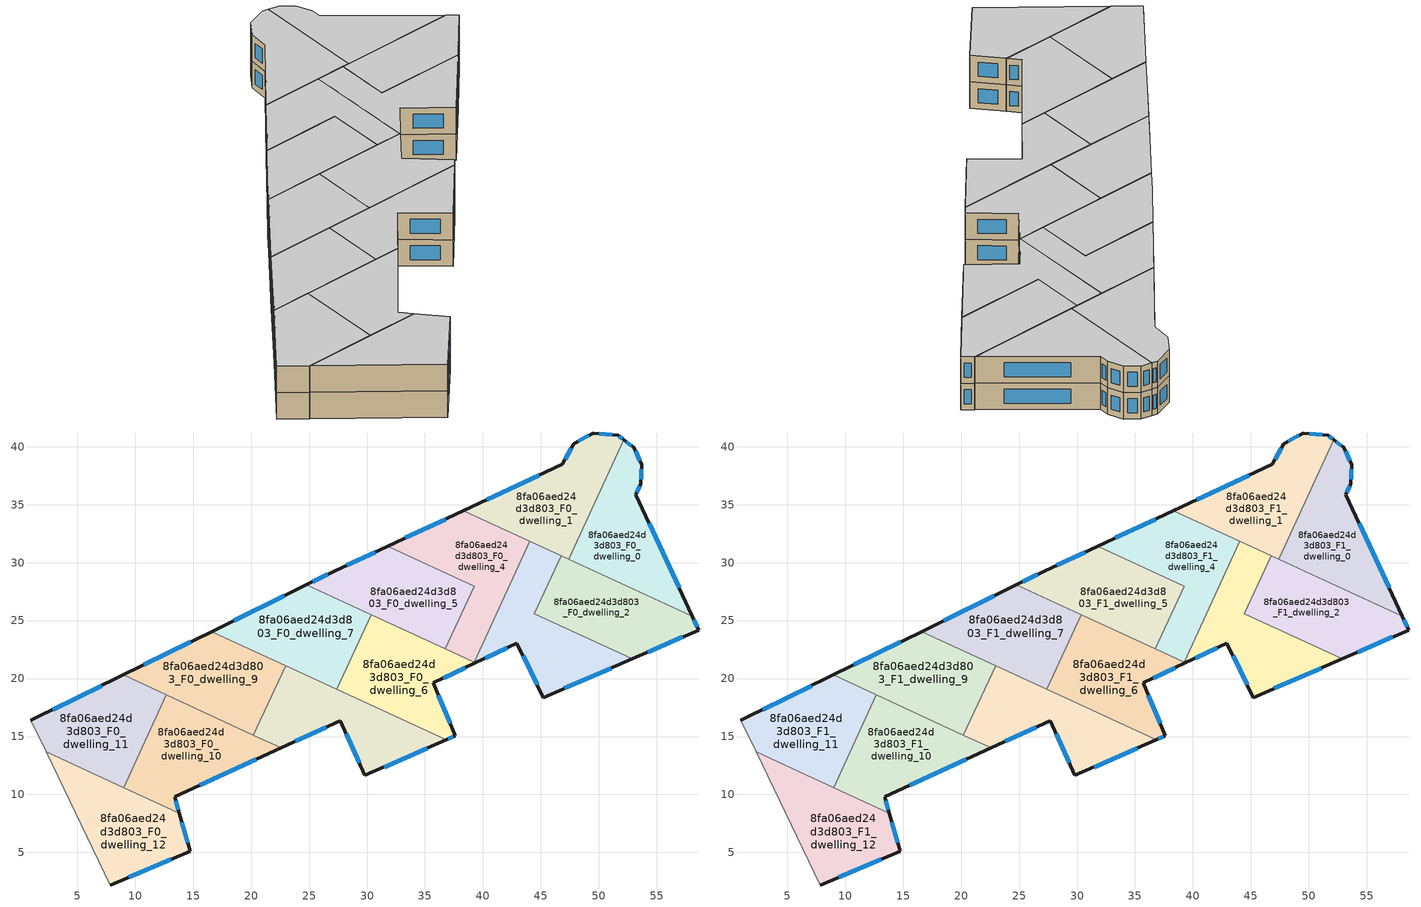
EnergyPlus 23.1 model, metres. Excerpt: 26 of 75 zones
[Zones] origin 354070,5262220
8fa06aed24d3d803_F0_dwelling_0
 floor ground (EU_floor_Construction): 53.69,38.45 53.62,36.8 53.18,35.87 58.06,25.36 47.38,30.29 52.14,40.6 53.01,39.94 z0
 wall outside (EU_wall_Construction): 58.06,25.36 53.18,35.87 53.62,36.8 53.69,38.45 53.01,39.94 52.14,40.6 z0:3
 wall to 8fa06aed24d3d803_F0_dwelling_1 (EU_wall_Construction): 52.14,40.6 47.38,30.29 z0:3
 wall to 8fa06aed24d3d803_F0_dwelling_2 (EU_wall_Construction): 47.38,30.29 58.06,25.36 z0:3
 window (EU_Window_Construction): 53.64,37.19 53.68,38.07 / 53.29,36.08 53.52,36.58 / 56.91,27.83 54.33,33.4 / 52.8,40.1 52.34,40.45 / 53.53,38.8 53.17,39.59 z0.7:2.3
8fa06aed24d3d803_F0_dwelling_1
 floor ground (EU_floor_Construction): 51.66,40.97 52.14,40.6 47.38,30.29 38.31,34.48 46.85,38.48 47.83,40.27 49.52,41.18 z0
 wall outside (EU_wall_Construction): 52.14,40.6 51.66,40.97 49.52,41.18 47.83,40.27 46.85,38.48 38.31,34.48 z0:3
 wall to 8fa06aed24d3d803_F0_dwelling_4 (EU_wall_Construction): 38.31,34.48 44.05,31.83 z0:3
 wall to 8fa06aed24d3d803_F0_dwelling_3 (EU_wall_Construction): 44.05,31.83 46.74,30.59 z0:3
 wall to 8fa06aed24d3d803_F0_dwelling_2 (EU_wall_Construction): 46.74,30.59 47.38,30.29 z0:3
 window (EU_Window_Construction): 52.03,40.69 51.77,40.89 / 44.84,37.54 40.31,35.42 / 47.6,39.85 47.08,38.9 / 49.12,40.97 48.23,40.48 / 51.16,41.02 50.02,41.13 z0.7:2.3
8fa06aed24d3d803_F0_dwelling_10
 floor ground (EU_floor_Construction): 22.6,14.02 13.41,9.79 13.81,8.36 9,10.58 12.7,18.59 8.97,20.31 z0
 wall outside (EU_wall_Construction): 13.81,8.36 13.41,9.79 22.6,14.02 z0:3
 wall to 8fa06aed24d3d803_F0_dwelling_11 (EU_wall_Construction): 8.97,20.31 12.7,18.59 9,10.58 z0:3
 wall to 8fa06aed24d3d803_F0_dwelling_9 (EU_wall_Construction): 20.2,15.12 8.97,20.31 z0:3
 wall to 8fa06aed24d3d803_F0_dwelling_12 (EU_wall_Construction): 9,10.58 13.81,8.36 z0:3
 wall to 8fa06aed24d3d803_F0_dwelling_8 (EU_wall_Construction): 22.6,14.02 20.21,15.12 z0:3
 window (EU_Window_Construction): 15.57,10.78 20.44,13.03 / 13.72,8.7 13.5,9.46 z0.7:2.3
8fa06aed24d3d803_F0_dwelling_11
 floor ground (EU_floor_Construction): 12.7,18.59 9,10.58 2.31,13.67 1,16.39 8.97,20.31 z0
 wall outside (EU_wall_Construction): 8.97,20.31 1,16.39 z0:3
 wall adiabatic (EU_wall_Construction): 1,16.39 2.31,13.67 z0:3
 wall to 8fa06aed24d3d803_F0_dwelling_12 (EU_wall_Construction): 2.31,13.67 9,10.58 z0:3
 window (EU_Window_Construction): 7.09,19.39 2.87,17.31 z0.7:2.3
8fa06aed24d3d803_F0_dwelling_12
 floor ground (EU_floor_Construction): 13.81,8.36 14.74,5.09 7.83,2.19 2.31,13.67 z0
 wall outside (EU_wall_Construction): 7.83,2.19 14.74,5.09 13.81,8.36 z0:3
 wall adiabatic (EU_wall_Construction): 2.31,13.67 7.83,2.19 z0:3
 window (EU_Window_Construction): 14.52,5.86 14.03,7.59 / 9.45,2.87 13.11,4.41 z0.7:2.3
8fa06aed24d3d803_F0_dwelling_2
 floor ground (EU_floor_Construction): 58.06,25.36 58.6,24.19 52.86,21.69 44.43,25.58 46.74,30.59 z0
 wall outside (EU_wall_Construction): 52.86,21.69 58.6,24.19 58.06,25.36 z0:3
 wall to 8fa06aed24d3d803_F0_dwelling_3 (EU_wall_Construction): 46.74,30.59 44.43,25.58 52.86,21.69 z0:3
 window (EU_Window_Construction): 58.48,24.46 58.19,25.09 / 54.21,22.28 57.26,23.6 z0.7:2.3
8fa06aed24d3d803_F0_dwelling_3
 floor ground (EU_floor_Construction): 46.74,30.59 44.43,25.58 52.86,21.69 45.21,18.36 42.92,23.07 39.34,21.36 39.24,21.4 44.05,31.83 z0
 wall outside (EU_wall_Construction): 39.34,21.36 42.92,23.07 45.21,18.36 52.86,21.69 z0:3
 wall to 8fa06aed24d3d803_F0_dwelling_4 (EU_wall_Construction): 44.05,31.83 39.24,21.4 z0:3
 wall to 8fa06aed24d3d803_F0_dwelling_6 (EU_wall_Construction): 39.24,21.4 39.34,21.36 z0:3
 window (EU_Window_Construction): 47.01,19.14 51.07,20.91 / 43.46,21.96 44.67,19.47 / 40.18,21.76 42.08,22.67 z0.7:2.3
8fa06aed24d3d803_F0_dwelling_4
 floor ground (EU_floor_Construction): 44.05,31.83 39.24,21.4 36.76,22.55 39.25,27.97 31.78,31.42 38.31,34.48 z0
 wall outside (EU_wall_Construction): 38.31,34.48 31.78,31.42 z0:3
 wall to 8fa06aed24d3d803_F0_dwelling_5 (EU_wall_Construction): 31.78,31.42 39.25,27.97 36.76,22.55 z0:3
 wall to 8fa06aed24d3d803_F0_dwelling_6 (EU_wall_Construction): 36.76,22.55 39.24,21.4 z0:3
 window (EU_Window_Construction): 36.77,33.76 33.31,32.14 z0.7:2.3
8fa06aed24d3d803_F0_dwelling_5
 floor ground (EU_floor_Construction): 39.25,27.97 36.76,22.55 24.77,28.08 27.16,29.25 31.78,31.42 z0
 wall outside (EU_wall_Construction): 31.78,31.42 27.16,29.25 24.77,28.08 z0:3
 wall to 8fa06aed24d3d803_F0_dwelling_7 (EU_wall_Construction): 24.77,28.08 30.37,25.5 z0:3
 wall to 8fa06aed24d3d803_F0_dwelling_6 (EU_wall_Construction): 30.37,25.5 36.76,22.55 z0:3
 window (EU_Window_Construction): 30.69,30.91 28.24,29.76 / 26.6,28.98 25.33,28.36 z0.7:2.3
8fa06aed24d3d803_F0_dwelling_6
 floor ground (EU_floor_Construction): 39.34,21.36 35.72,19.63 37.61,15.05 36.85,14.71 27.4,19.07 30.37,25.5 z0
 wall outside (EU_wall_Construction): 36.85,14.71 37.61,15.05 35.72,19.63 39.34,21.36 z0:3
 wall to 8fa06aed24d3d803_F0_dwelling_7 (EU_wall_Construction): 30.37,25.5 27.4,19.07 z0:3
 wall to 8fa06aed24d3d803_F0_dwelling_8 (EU_wall_Construction): 27.4,19.07 36.85,14.71 z0:3
 window (EU_Window_Construction): 36.57,20.04 38.49,20.95 / 37.17,16.12 36.16,18.55 / 37.03,14.79 37.43,14.97 z0.7:2.3
8fa06aed24d3d803_F0_dwelling_7
 floor ground (EU_floor_Construction): 30.37,25.5 27.4,19.07 16.59,24.06 24.77,28.08 z0
 wall outside (EU_wall_Construction): 24.77,28.08 16.59,24.06 z0:3
 wall to 8fa06aed24d3d803_F0_dwelling_9 (EU_wall_Construction): 16.59,24.06 22.97,21.11 z0:3
 wall to 8fa06aed24d3d803_F0_dwelling_8 (EU_wall_Construction): 22.97,21.11 27.4,19.07 z0:3
 window (EU_Window_Construction): 22.85,27.14 18.51,25 z0.7:2.3
8fa06aed24d3d803_F0_dwelling_8
 floor ground (EU_floor_Construction): 36.85,14.71 29.81,11.65 27.69,16.36 22.6,14.02 20.21,15.12 22.97,21.12 z0
 wall outside (EU_wall_Construction): 22.6,14.02 27.69,16.36 29.81,11.65 36.85,14.71 z0:3
 wall to 8fa06aed24d3d803_F0_dwelling_9 (EU_wall_Construction): 22.97,21.12 20.21,15.12 z0:3
 window (EU_Window_Construction): 28.19,15.26 29.31,12.76 / 23.79,14.57 26.49,15.81 / 31.47,12.37 35.19,13.99 z0.7:2.3
8fa06aed24d3d803_F0_dwelling_9
 floor ground (EU_floor_Construction): 22.97,21.12 20.21,15.12 8.97,20.31 16.59,24.06 z0
 wall outside (EU_wall_Construction): 16.59,24.06 8.97,20.31 z0:3
 window (EU_Window_Construction): 14.8,23.18 10.76,21.19 z0.7:2.3
8fa06aed24d3d803_F1_dwelling_0
 floor to 8fa06aed24d3d803_F0_dwelling_0 (EU_floor_Construction): 53.69,38.45 53.62,36.8 53.18,35.87 58.06,25.36 47.38,30.29 52.14,40.6 53.01,39.94 z3
 wall outside (EU_wall_Construction): 58.06,25.36 53.18,35.87 53.62,36.8 53.69,38.45 53.01,39.94 52.14,40.6 z3:6
 wall to 8fa06aed24d3d803_F1_dwelling_1 (EU_wall_Construction): 52.14,40.6 47.38,30.29 z3:6
 wall to 8fa06aed24d3d803_F1_dwelling_2 (EU_wall_Construction): 47.38,30.29 58.06,25.36 z3:6
 window (EU_Window_Construction): 53.64,37.19 53.68,38.07 / 53.29,36.08 53.52,36.58 / 56.91,27.83 54.33,33.4 / 52.8,40.1 52.34,40.45 / 53.53,38.8 53.17,39.59 z3.7:5.3
 ceiling to 8fa06aed24d3d803_F2_dwelling_0 (EU_floor_Construction): 58.06,25.36 53.18,35.87 53.62,36.8 53.69,38.45 53.01,39.94 52.14,40.6 47.38,30.29 z6
8fa06aed24d3d803_F1_dwelling_1
 floor to 8fa06aed24d3d803_F0_dwelling_1 (EU_floor_Construction): 51.66,40.97 52.14,40.6 47.38,30.29 38.31,34.48 46.85,38.48 47.83,40.27 49.52,41.18 z3
 wall outside (EU_wall_Construction): 52.14,40.6 51.66,40.97 49.52,41.18 47.83,40.27 46.85,38.48 38.31,34.48 z3:6
 wall to 8fa06aed24d3d803_F1_dwelling_4 (EU_wall_Construction): 38.31,34.48 44.05,31.83 z3:6
 wall to 8fa06aed24d3d803_F1_dwelling_3 (EU_wall_Construction): 44.05,31.83 46.74,30.59 z3:6
 wall to 8fa06aed24d3d803_F1_dwelling_2 (EU_wall_Construction): 46.74,30.59 47.38,30.29 z3:6
 window (EU_Window_Construction): 52.03,40.69 51.77,40.89 / 44.84,37.54 40.31,35.42 / 47.6,39.85 47.08,38.9 / 49.12,40.97 48.23,40.48 / 51.16,41.02 50.02,41.13 z3.7:5.3
 ceiling to 8fa06aed24d3d803_F2_dwelling_1 (EU_floor_Construction): 47.38,30.29 52.14,40.6 51.66,40.97 49.52,41.18 47.83,40.27 46.85,38.48 38.31,34.48 z6
8fa06aed24d3d803_F1_dwelling_10
 floor to 8fa06aed24d3d803_F0_dwelling_10 (EU_floor_Construction): 22.6,14.02 13.41,9.79 13.81,8.36 9,10.58 12.7,18.59 8.97,20.31 z3
 wall outside (EU_wall_Construction): 13.81,8.36 13.41,9.79 22.6,14.02 z3:6
 wall to 8fa06aed24d3d803_F1_dwelling_11 (EU_wall_Construction): 8.97,20.31 12.7,18.59 9,10.58 z3:6
 wall to 8fa06aed24d3d803_F1_dwelling_9 (EU_wall_Construction): 20.2,15.12 8.97,20.31 z3:6
 wall to 8fa06aed24d3d803_F1_dwelling_12 (EU_wall_Construction): 9,10.58 13.81,8.36 z3:6
 wall to 8fa06aed24d3d803_F1_dwelling_8 (EU_wall_Construction): 22.6,14.02 20.21,15.12 z3:6
 window (EU_Window_Construction): 15.57,10.78 20.44,13.03 / 13.72,8.7 13.5,9.46 z3.7:5.3
 ceiling to 8fa06aed24d3d803_F2_dwelling_10 (EU_floor_Construction): 22.6,14.02 8.97,20.31 12.7,18.59 9,10.58 13.81,8.36 13.41,9.79 z6
8fa06aed24d3d803_F1_dwelling_11
 floor to 8fa06aed24d3d803_F0_dwelling_11 (EU_floor_Construction): 12.7,18.59 9,10.58 2.31,13.67 1,16.39 8.97,20.31 z3
 wall outside (EU_wall_Construction): 8.97,20.31 1,16.39 z3:6
 wall adiabatic (EU_wall_Construction): 1,16.39 2.31,13.67 z3:6
 wall to 8fa06aed24d3d803_F1_dwelling_12 (EU_wall_Construction): 2.31,13.67 9,10.58 z3:6
 window (EU_Window_Construction): 7.09,19.39 2.87,17.31 z3.7:5.3
 ceiling to 8fa06aed24d3d803_F2_dwelling_11 (EU_floor_Construction): 9,10.58 12.7,18.59 8.97,20.31 1,16.39 2.31,13.67 z6
8fa06aed24d3d803_F1_dwelling_12
 floor to 8fa06aed24d3d803_F0_dwelling_12 (EU_floor_Construction): 13.81,8.36 14.74,5.09 7.83,2.19 2.31,13.67 z3
 wall outside (EU_wall_Construction): 7.83,2.19 14.74,5.09 13.81,8.36 z3:6
 wall adiabatic (EU_wall_Construction): 2.31,13.67 7.83,2.19 z3:6
 window (EU_Window_Construction): 14.52,5.86 14.03,7.59 / 9.45,2.87 13.11,4.41 z3.7:5.3
 ceiling to 8fa06aed24d3d803_F2_dwelling_12 (EU_floor_Construction): 14.74,5.09 13.81,8.36 2.31,13.67 7.83,2.19 z6
8fa06aed24d3d803_F1_dwelling_2
 floor to 8fa06aed24d3d803_F0_dwelling_2 (EU_floor_Construction): 58.06,25.36 58.6,24.19 52.86,21.69 44.43,25.58 46.74,30.59 z3
 wall outside (EU_wall_Construction): 52.86,21.69 58.6,24.19 58.06,25.36 z3:6
 wall to 8fa06aed24d3d803_F1_dwelling_3 (EU_wall_Construction): 46.74,30.59 44.43,25.58 52.86,21.69 z3:6
 window (EU_Window_Construction): 58.48,24.46 58.19,25.09 / 54.21,22.28 57.26,23.6 z3.7:5.3
 ceiling to 8fa06aed24d3d803_F2_dwelling_2 (EU_floor_Construction): 58.6,24.19 58.06,25.36 46.74,30.59 44.43,25.58 52.86,21.69 z6
8fa06aed24d3d803_F1_dwelling_3
 floor to 8fa06aed24d3d803_F0_dwelling_3 (EU_floor_Construction): 46.74,30.59 44.43,25.58 52.86,21.69 45.21,18.36 42.92,23.07 39.34,21.36 39.24,21.4 44.05,31.83 z3
 wall outside (EU_wall_Construction): 39.34,21.36 42.92,23.07 45.21,18.36 52.86,21.69 z3:6
 wall to 8fa06aed24d3d803_F1_dwelling_4 (EU_wall_Construction): 44.05,31.83 39.24,21.4 z3:6
 wall to 8fa06aed24d3d803_F1_dwelling_6 (EU_wall_Construction): 39.24,21.4 39.34,21.36 z3:6
 window (EU_Window_Construction): 47.01,19.14 51.07,20.91 / 43.46,21.96 44.67,19.47 / 40.18,21.76 42.08,22.67 z3.7:5.3
 ceiling to 8fa06aed24d3d803_F2_dwelling_3 (EU_floor_Construction): 52.86,21.69 44.43,25.58 46.74,30.59 44.05,31.83 39.24,21.4 39.34,21.36 42.92,23.07 45.21,18.36 z6
8fa06aed24d3d803_F1_dwelling_4
 floor to 8fa06aed24d3d803_F0_dwelling_4 (EU_floor_Construction): 44.05,31.83 39.24,21.4 36.76,22.55 39.25,27.97 31.78,31.42 38.31,34.48 z3
 wall outside (EU_wall_Construction): 38.31,34.48 31.78,31.42 z3:6
 wall to 8fa06aed24d3d803_F1_dwelling_5 (EU_wall_Construction): 31.78,31.42 39.25,27.97 36.76,22.55 z3:6
 wall to 8fa06aed24d3d803_F1_dwelling_6 (EU_wall_Construction): 36.76,22.55 39.24,21.4 z3:6
 window (EU_Window_Construction): 36.77,33.76 33.31,32.14 z3.7:5.3
 ceiling to 8fa06aed24d3d803_F2_dwelling_4 (EU_floor_Construction): 39.24,21.4 44.05,31.83 38.31,34.48 31.78,31.42 39.25,27.97 36.76,22.55 z6
8fa06aed24d3d803_F1_dwelling_5
 floor to 8fa06aed24d3d803_F0_dwelling_5 (EU_floor_Construction): 39.25,27.97 36.76,22.55 24.77,28.08 27.16,29.25 31.78,31.42 z3
 wall outside (EU_wall_Construction): 31.78,31.42 27.16,29.25 24.77,28.08 z3:6
 wall to 8fa06aed24d3d803_F1_dwelling_7 (EU_wall_Construction): 24.77,28.08 30.37,25.5 z3:6
 wall to 8fa06aed24d3d803_F1_dwelling_6 (EU_wall_Construction): 30.37,25.5 36.76,22.55 z3:6
 window (EU_Window_Construction): 30.69,30.91 28.24,29.76 / 26.6,28.98 25.33,28.36 z3.7:5.3
 ceiling to 8fa06aed24d3d803_F2_dwelling_5 (EU_floor_Construction): 36.76,22.55 39.25,27.97 31.78,31.42 27.16,29.25 24.77,28.08 z6
8fa06aed24d3d803_F1_dwelling_6
 floor to 8fa06aed24d3d803_F0_dwelling_6 (EU_floor_Construction): 39.34,21.36 35.72,19.63 37.61,15.05 36.85,14.71 27.4,19.07 30.37,25.5 z3
 wall outside (EU_wall_Construction): 36.85,14.71 37.61,15.05 35.72,19.63 39.34,21.36 z3:6
 wall to 8fa06aed24d3d803_F1_dwelling_7 (EU_wall_Construction): 30.37,25.5 27.4,19.07 z3:6
 wall to 8fa06aed24d3d803_F1_dwelling_8 (EU_wall_Construction): 27.4,19.07 36.85,14.71 z3:6
 window (EU_Window_Construction): 36.57,20.04 38.49,20.95 / 37.17,16.12 36.16,18.55 / 37.03,14.79 37.43,14.97 z3.7:5.3
 ceiling to 8fa06aed24d3d803_F2_dwelling_6 (EU_floor_Construction): 37.61,15.05 35.72,19.63 39.34,21.36 30.37,25.5 27.4,19.07 36.85,14.71 z6
8fa06aed24d3d803_F1_dwelling_7
 floor to 8fa06aed24d3d803_F0_dwelling_7 (EU_floor_Construction): 30.37,25.5 27.4,19.07 16.59,24.06 24.77,28.08 z3
 wall outside (EU_wall_Construction): 24.77,28.08 16.59,24.06 z3:6
 wall to 8fa06aed24d3d803_F1_dwelling_9 (EU_wall_Construction): 16.59,24.06 22.97,21.11 z3:6
 wall to 8fa06aed24d3d803_F1_dwelling_8 (EU_wall_Construction): 22.97,21.11 27.4,19.07 z3:6
 window (EU_Window_Construction): 22.85,27.14 18.51,25 z3.7:5.3
 ceiling to 8fa06aed24d3d803_F2_dwelling_7 (EU_floor_Construction): 27.4,19.07 30.37,25.5 24.77,28.08 16.59,24.06 z6
8fa06aed24d3d803_F1_dwelling_8
 floor to 8fa06aed24d3d803_F0_dwelling_8 (EU_floor_Construction): 36.85,14.71 29.81,11.65 27.69,16.36 22.6,14.02 20.21,15.12 22.97,21.12 z3
 wall outside (EU_wall_Construction): 22.6,14.02 27.69,16.36 29.81,11.65 36.85,14.71 z3:6
 wall to 8fa06aed24d3d803_F1_dwelling_9 (EU_wall_Construction): 22.97,21.12 20.21,15.12 z3:6
 window (EU_Window_Construction): 28.19,15.26 29.31,12.76 / 23.79,14.57 26.49,15.81 / 31.47,12.37 35.19,13.99 z3.7:5.3
 ceiling to 8fa06aed24d3d803_F2_dwelling_8 (EU_floor_Construction): 36.85,14.71 22.97,21.12 20.21,15.12 22.6,14.02 27.69,16.36 29.81,11.65 z6
8fa06aed24d3d803_F1_dwelling_9
 floor to 8fa06aed24d3d803_F0_dwelling_9 (EU_floor_Construction): 22.97,21.12 20.21,15.12 8.97,20.31 16.59,24.06 z3
 wall outside (EU_wall_Construction): 16.59,24.06 8.97,20.31 z3:6
 window (EU_Window_Construction): 14.8,23.18 10.76,21.19 z3.7:5.3
 ceiling to 8fa06aed24d3d803_F2_dwelling_9 (EU_floor_Construction): 20.21,15.12 22.97,21.12 16.59,24.06 8.97,20.31 z6
[Building]
EU S2 Campaign: North Axis=0; Terrain=City; Solar Distribution=FullExterior
[Site:Location]
Budapest.Ferenc.Liszt.Intl.AP: Latitude=47.437; Longitude=19.256; Time Zone=1; Elevation=185
[SizingPeriod:WeatherFileDays]
AnnualSizingPeriod: Begin Month=1; Begin Day of Month=1; End Month=12; End Day of Month=31; Day of Week for Start Day=Monday; Use Weather File Daylight Saving Period=No; Use Weather File Rain and Snow Indicators=No
[MATERIAL]
EU_InternalMass_Material: Roughness=MediumRough; Thickness=0.1; Conductivity=1; Density=1800; Specific Heat=900; Thermal Absorptance=0.9; Solar Absorptance=0.7; Visible Absorptance=0.7
[MATERIAL:NOMASS] Roughness=MediumRough; Thermal Absorptance=0.9; Solar Absorptance=0.7; Visible Absorptance=0.7
Name | Thermal Resistance
EU_wall_NoMass | 0.832559
EU_floor_NoMass | 0.872794
[WINDOWMATERIAL:SIMPLEGLAZINGSYSTEM]
EU_Window_SimpleGlazing: UFactor=2.79869; Solar Heat Gain Coefficient=0.75; Visible Transmittance=0.75
[CONSTRUCTION]
EU_wall_Construction: EU_wall_NoMass
EU_floor_Construction: EU_floor_NoMass
EU_Window_Construction: EU_Window_SimpleGlazing
EU_InternalMass_Construction: EU_InternalMass_Material
[ZONE] Type=1; Multiplier=1; Ceiling Height=autocalculate; Floor Area=autocalculate; Part of Total Floor Area=Yes
Name | Volume
8fa06aed24d3d803_F0_dwelling_0; 8fa06aed24d3d803_F1_dwelling_0 | 192.041
8fa06aed24d3d803_F0_dwelling_1; 8fa06aed24d3d803_F1_dwelling_1 | 192.021
8fa06aed24d3d803_F0_dwelling_10; 8fa06aed24d3d803_F1_dwelling_10 | 192.062
8fa06aed24d3d803_F0_dwelling_11; 8fa06aed24d3d803_F1_dwelling_11 | 192.049
8fa06aed24d3d803_F0_dwelling_12; 8fa06aed24d3d803_F1_dwelling_12 | 192.028
8fa06aed24d3d803_F0_dwelling_2; 8fa06aed24d3d803_F1_dwelling_2 | 192.079
8fa06aed24d3d803_F0_dwelling_3; 8fa06aed24d3d803_F1_dwelling_3 | 192.11
8fa06aed24d3d803_F0_dwelling_4; 8fa06aed24d3d803_F1_dwelling_4 | 192.087
8fa06aed24d3d803_F0_dwelling_5; 8fa06aed24d3d803_F1_dwelling_5 | 192.147
8fa06aed24d3d803_F0_dwelling_6; 8fa06aed24d3d803_F1_dwelling_6 | 191.958
8fa06aed24d3d803_F0_dwelling_7; 8fa06aed24d3d803_F1_dwelling_7 | 191.94
8fa06aed24d3d803_F0_dwelling_8; 8fa06aed24d3d803_F1_dwelling_8; 8fa06aed24d3d803_F0_dwelling_9; 8fa06aed24d3d803_F1_dwelling_9 | 192.033
[INTERNALMASS] Construction=EU_InternalMass_Construction
Name | Zone or ZoneList | Surface Area
8fa06aed24d3d803_F0_dwelling_0_EU_InternalMass | 8fa06aed24d3d803_F0_dwelling_0 | 64.0141
8fa06aed24d3d803_F0_dwelling_1_EU_InternalMass | 8fa06aed24d3d803_F0_dwelling_1 | 64.0055
8fa06aed24d3d803_F0_dwelling_2_EU_InternalMass | 8fa06aed24d3d803_F0_dwelling_2 | 64.0272
8fa06aed24d3d803_F0_dwelling_3_EU_InternalMass | 8fa06aed24d3d803_F0_dwelling_3 | 64.0372
8fa06aed24d3d803_F0_dwelling_4_EU_InternalMass | 8fa06aed24d3d803_F0_dwelling_4 | 64.0299
8fa06aed24d3d803_F0_dwelling_5_EU_InternalMass | 8fa06aed24d3d803_F0_dwelling_5 | 64.0502
8fa06aed24d3d803_F0_dwelling_6_EU_InternalMass | 8fa06aed24d3d803_F0_dwelling_6 | 63.9855
8fa06aed24d3d803_F0_dwelling_7_EU_InternalMass | 8fa06aed24d3d803_F0_dwelling_7 | 63.9801
8fa06aed24d3d803_F0_dwelling_8_EU_InternalMass | 8fa06aed24d3d803_F0_dwelling_8 | 64.0108
8fa06aed24d3d803_F0_dwelling_9_EU_InternalMass | 8fa06aed24d3d803_F0_dwelling_9 | 64.0116
8fa06aed24d3d803_F0_dwelling_10_EU_InternalMass | 8fa06aed24d3d803_F0_dwelling_10 | 64.0253
8fa06aed24d3d803_F0_dwelling_11_EU_InternalMass | 8fa06aed24d3d803_F0_dwelling_11 | 64.0159
8fa06aed24d3d803_F0_dwelling_12_EU_InternalMass | 8fa06aed24d3d803_F0_dwelling_12 | 64.0093
8fa06aed24d3d803_F1_dwelling_0_EU_InternalMass | 8fa06aed24d3d803_F1_dwelling_0 | 64.0141
8fa06aed24d3d803_F1_dwelling_1_EU_InternalMass | 8fa06aed24d3d803_F1_dwelling_1 | 64.0055
8fa06aed24d3d803_F1_dwelling_2_EU_InternalMass | 8fa06aed24d3d803_F1_dwelling_2 | 64.0272
8fa06aed24d3d803_F1_dwelling_3_EU_InternalMass | 8fa06aed24d3d803_F1_dwelling_3 | 64.0372
8fa06aed24d3d803_F1_dwelling_4_EU_InternalMass | 8fa06aed24d3d803_F1_dwelling_4 | 64.0299
8fa06aed24d3d803_F1_dwelling_5_EU_InternalMass | 8fa06aed24d3d803_F1_dwelling_5 | 64.0502
8fa06aed24d3d803_F1_dwelling_6_EU_InternalMass | 8fa06aed24d3d803_F1_dwelling_6 | 63.9855
8fa06aed24d3d803_F1_dwelling_7_EU_InternalMass | 8fa06aed24d3d803_F1_dwelling_7 | 63.9801
8fa06aed24d3d803_F1_dwelling_8_EU_InternalMass | 8fa06aed24d3d803_F1_dwelling_8 | 64.0108
8fa06aed24d3d803_F1_dwelling_9_EU_InternalMass | 8fa06aed24d3d803_F1_dwelling_9 | 64.0116
8fa06aed24d3d803_F1_dwelling_10_EU_InternalMass | 8fa06aed24d3d803_F1_dwelling_10 | 64.0253
8fa06aed24d3d803_F1_dwelling_11_EU_InternalMass | 8fa06aed24d3d803_F1_dwelling_11 | 64.0159
8fa06aed24d3d803_F1_dwelling_12_EU_InternalMass | 8fa06aed24d3d803_F1_dwelling_12 | 64.0093
[OTHEREQUIPMENT] Fuel Type=Electricity; Design Level Calculation Method=Watts/Area; Power per Zone Floor Area=1; Fraction Latent=0; Fraction Radiant=0; Fraction Lost=0; Carbon Dioxide Generation Rate=0; EndUse Subcategory=EU_Step8_InternalGains
Name | Zone or ZoneList or Space or SpaceList | Schedule
EU_Step8_InternalGain_8fa06aed24d3d803_F0_dwelling_0_f000 | 8fa06aed24d3d803_F0_dwelling_0 | EU_Step8_GainSchedule_8fa06aed24d3d803_F0_dwelling_0_f000
EU_Step8_InternalGain_8fa06aed24d3d803_F0_dwelling_1_f000 | 8fa06aed24d3d803_F0_dwelling_1 | EU_Step8_GainSchedule_8fa06aed24d3d803_F0_dwelling_1_f000
EU_Step8_InternalGain_8fa06aed24d3d803_F0_dwelling_2_f000 | 8fa06aed24d3d803_F0_dwelling_2 | EU_Step8_GainSchedule_8fa06aed24d3d803_F0_dwelling_2_f000
EU_Step8_InternalGain_8fa06aed24d3d803_F0_dwelling_3_f000 | 8fa06aed24d3d803_F0_dwelling_3 | EU_Step8_GainSchedule_8fa06aed24d3d803_F0_dwelling_3_f000
EU_Step8_InternalGain_8fa06aed24d3d803_F0_dwelling_4_f000 | 8fa06aed24d3d803_F0_dwelling_4 | EU_Step8_GainSchedule_8fa06aed24d3d803_F0_dwelling_4_f000
EU_Step8_InternalGain_8fa06aed24d3d803_F0_dwelling_5_f000 | 8fa06aed24d3d803_F0_dwelling_5 | EU_Step8_GainSchedule_8fa06aed24d3d803_F0_dwelling_5_f000
EU_Step8_InternalGain_8fa06aed24d3d803_F0_dwelling_6_f000 | 8fa06aed24d3d803_F0_dwelling_6 | EU_Step8_GainSchedule_8fa06aed24d3d803_F0_dwelling_6_f000
EU_Step8_InternalGain_8fa06aed24d3d803_F0_dwelling_7_f000 | 8fa06aed24d3d803_F0_dwelling_7 | EU_Step8_GainSchedule_8fa06aed24d3d803_F0_dwelling_7_f000
EU_Step8_InternalGain_8fa06aed24d3d803_F0_dwelling_8_f000 | 8fa06aed24d3d803_F0_dwelling_8 | EU_Step8_GainSchedule_8fa06aed24d3d803_F0_dwelling_8_f000
EU_Step8_InternalGain_8fa06aed24d3d803_F0_dwelling_9_f000 | 8fa06aed24d3d803_F0_dwelling_9 | EU_Step8_GainSchedule_8fa06aed24d3d803_F0_dwelling_9_f000
EU_Step8_InternalGain_8fa06aed24d3d803_F0_dwelling_10_f000 | 8fa06aed24d3d803_F0_dwelling_10 | EU_Step8_GainSchedule_8fa06aed24d3d803_F0_dwelling_10_f000
EU_Step8_InternalGain_8fa06aed24d3d803_F0_dwelling_11_f000 | 8fa06aed24d3d803_F0_dwelling_11 | EU_Step8_GainSchedule_8fa06aed24d3d803_F0_dwelling_11_f000
EU_Step8_InternalGain_8fa06aed24d3d803_F0_dwelling_12_f000 | 8fa06aed24d3d803_F0_dwelling_12 | EU_Step8_GainSchedule_8fa06aed24d3d803_F0_dwelling_12_f000
EU_Step8_InternalGain_8fa06aed24d3d803_F1_dwelling_0_f000 | 8fa06aed24d3d803_F1_dwelling_0 | EU_Step8_GainSchedule_8fa06aed24d3d803_F1_dwelling_0_f000
EU_Step8_InternalGain_8fa06aed24d3d803_F1_dwelling_1_f000 | 8fa06aed24d3d803_F1_dwelling_1 | EU_Step8_GainSchedule_8fa06aed24d3d803_F1_dwelling_1_f000
EU_Step8_InternalGain_8fa06aed24d3d803_F1_dwelling_2_f000 | 8fa06aed24d3d803_F1_dwelling_2 | EU_Step8_GainSchedule_8fa06aed24d3d803_F1_dwelling_2_f000
EU_Step8_InternalGain_8fa06aed24d3d803_F1_dwelling_3_f000 | 8fa06aed24d3d803_F1_dwelling_3 | EU_Step8_GainSchedule_8fa06aed24d3d803_F1_dwelling_3_f000
EU_Step8_InternalGain_8fa06aed24d3d803_F1_dwelling_4_f000 | 8fa06aed24d3d803_F1_dwelling_4 | EU_Step8_GainSchedule_8fa06aed24d3d803_F1_dwelling_4_f000
EU_Step8_InternalGain_8fa06aed24d3d803_F1_dwelling_5_f000 | 8fa06aed24d3d803_F1_dwelling_5 | EU_Step8_GainSchedule_8fa06aed24d3d803_F1_dwelling_5_f000
EU_Step8_InternalGain_8fa06aed24d3d803_F1_dwelling_6_f000 | 8fa06aed24d3d803_F1_dwelling_6 | EU_Step8_GainSchedule_8fa06aed24d3d803_F1_dwelling_6_f000
EU_Step8_InternalGain_8fa06aed24d3d803_F1_dwelling_7_f000 | 8fa06aed24d3d803_F1_dwelling_7 | EU_Step8_GainSchedule_8fa06aed24d3d803_F1_dwelling_7_f000
EU_Step8_InternalGain_8fa06aed24d3d803_F1_dwelling_8_f000 | 8fa06aed24d3d803_F1_dwelling_8 | EU_Step8_GainSchedule_8fa06aed24d3d803_F1_dwelling_8_f000
EU_Step8_InternalGain_8fa06aed24d3d803_F1_dwelling_9_f000 | 8fa06aed24d3d803_F1_dwelling_9 | EU_Step8_GainSchedule_8fa06aed24d3d803_F1_dwelling_9_f000
EU_Step8_InternalGain_8fa06aed24d3d803_F1_dwelling_10_f000 | 8fa06aed24d3d803_F1_dwelling_10 | EU_Step8_GainSchedule_8fa06aed24d3d803_F1_dwelling_10_f000
EU_Step8_InternalGain_8fa06aed24d3d803_F1_dwelling_11_f000 | 8fa06aed24d3d803_F1_dwelling_11 | EU_Step8_GainSchedule_8fa06aed24d3d803_F1_dwelling_11_f000
EU_Step8_InternalGain_8fa06aed24d3d803_F1_dwelling_12_f000 | 8fa06aed24d3d803_F1_dwelling_12 | EU_Step8_GainSchedule_8fa06aed24d3d803_F1_dwelling_12_f000
[ZONEVENTILATION:DESIGNFLOWRATE] Schedule=EU_AlwaysOn; Design Flow Rate Calculation Method=AirChanges/Hour; Air Changes per Hour=0.475469; Ventilation Type=Natural; Fan Pressure Rise=0; Fan Total Efficiency=1; Constant Term Coefficient=1; Temperature Term Coefficient=0; Velocity Term Coefficient=0; Velocity Squared Term Coefficient=0; Minimum Indoor Temperature=-100; Maximum Indoor Temperature=100; Delta Temperature=-100; Minimum Outdoor Temperature=-100; Maximum Outdoor Temperature=100; Maximum Wind Speed=40
Name | Zone or ZoneList or Space or SpaceList
EU_ConstantAir_8fa06aed24d3d803_F0_dwelling_0 | 8fa06aed24d3d803_F0_dwelling_0
EU_ConstantAir_8fa06aed24d3d803_F0_dwelling_1 | 8fa06aed24d3d803_F0_dwelling_1
EU_ConstantAir_8fa06aed24d3d803_F0_dwelling_2 | 8fa06aed24d3d803_F0_dwelling_2
EU_ConstantAir_8fa06aed24d3d803_F0_dwelling_3 | 8fa06aed24d3d803_F0_dwelling_3
EU_ConstantAir_8fa06aed24d3d803_F0_dwelling_4 | 8fa06aed24d3d803_F0_dwelling_4
EU_ConstantAir_8fa06aed24d3d803_F0_dwelling_5 | 8fa06aed24d3d803_F0_dwelling_5
EU_ConstantAir_8fa06aed24d3d803_F0_dwelling_6 | 8fa06aed24d3d803_F0_dwelling_6
EU_ConstantAir_8fa06aed24d3d803_F0_dwelling_7 | 8fa06aed24d3d803_F0_dwelling_7
EU_ConstantAir_8fa06aed24d3d803_F0_dwelling_8 | 8fa06aed24d3d803_F0_dwelling_8
EU_ConstantAir_8fa06aed24d3d803_F0_dwelling_9 | 8fa06aed24d3d803_F0_dwelling_9
EU_ConstantAir_8fa06aed24d3d803_F0_dwelling_10 | 8fa06aed24d3d803_F0_dwelling_10
EU_ConstantAir_8fa06aed24d3d803_F0_dwelling_11 | 8fa06aed24d3d803_F0_dwelling_11
EU_ConstantAir_8fa06aed24d3d803_F0_dwelling_12 | 8fa06aed24d3d803_F0_dwelling_12
EU_ConstantAir_8fa06aed24d3d803_F1_dwelling_0 | 8fa06aed24d3d803_F1_dwelling_0
EU_ConstantAir_8fa06aed24d3d803_F1_dwelling_1 | 8fa06aed24d3d803_F1_dwelling_1
EU_ConstantAir_8fa06aed24d3d803_F1_dwelling_2 | 8fa06aed24d3d803_F1_dwelling_2
EU_ConstantAir_8fa06aed24d3d803_F1_dwelling_3 | 8fa06aed24d3d803_F1_dwelling_3
EU_ConstantAir_8fa06aed24d3d803_F1_dwelling_4 | 8fa06aed24d3d803_F1_dwelling_4
EU_ConstantAir_8fa06aed24d3d803_F1_dwelling_5 | 8fa06aed24d3d803_F1_dwelling_5
EU_ConstantAir_8fa06aed24d3d803_F1_dwelling_6 | 8fa06aed24d3d803_F1_dwelling_6
EU_ConstantAir_8fa06aed24d3d803_F1_dwelling_7 | 8fa06aed24d3d803_F1_dwelling_7
EU_ConstantAir_8fa06aed24d3d803_F1_dwelling_8 | 8fa06aed24d3d803_F1_dwelling_8
EU_ConstantAir_8fa06aed24d3d803_F1_dwelling_9 | 8fa06aed24d3d803_F1_dwelling_9
EU_ConstantAir_8fa06aed24d3d803_F1_dwelling_10 | 8fa06aed24d3d803_F1_dwelling_10
EU_ConstantAir_8fa06aed24d3d803_F1_dwelling_11 | 8fa06aed24d3d803_F1_dwelling_11
EU_ConstantAir_8fa06aed24d3d803_F1_dwelling_12 | 8fa06aed24d3d803_F1_dwelling_12
[HVACTEMPLATE:THERMOSTAT] Constant Heating Setpoint=20; Constant Cooling Setpoint=50
EU_HeatOnly_8fa06aed24d3d803_F0_dwelling_0; EU_HeatOnly_8fa06aed24d3d803_F0_dwelling_1; EU_HeatOnly_8fa06aed24d3d803_F0_dwelling_2; EU_HeatOnly_8fa06aed24d3d803_F0_dwelling_3; EU_HeatOnly_8fa06aed24d3d803_F0_dwelling_4; EU_HeatOnly_8fa06aed24d3d803_F0_dwelling_5; EU_HeatOnly_8fa06aed24d3d803_F0_dwelling_6; EU_HeatOnly_8fa06aed24d3d803_F0_dwelling_7; EU_HeatOnly_8fa06aed24d3d803_F0_dwelling_8; EU_HeatOnly_8fa06aed24d3d803_F0_dwelling_9; EU_HeatOnly_8fa06aed24d3d803_F0_dwelling_10; EU_HeatOnly_8fa06aed24d3d803_F0_dwelling_11; EU_HeatOnly_8fa06aed24d3d803_F0_dwelling_12; EU_HeatOnly_8fa06aed24d3d803_F1_dwelling_0; EU_HeatOnly_8fa06aed24d3d803_F1_dwelling_1; EU_HeatOnly_8fa06aed24d3d803_F1_dwelling_2; EU_HeatOnly_8fa06aed24d3d803_F1_dwelling_3; EU_HeatOnly_8fa06aed24d3d803_F1_dwelling_4; EU_HeatOnly_8fa06aed24d3d803_F1_dwelling_5; EU_HeatOnly_8fa06aed24d3d803_F1_dwelling_6; EU_HeatOnly_8fa06aed24d3d803_F1_dwelling_7; EU_HeatOnly_8fa06aed24d3d803_F1_dwelling_8; EU_HeatOnly_8fa06aed24d3d803_F1_dwelling_9; EU_HeatOnly_8fa06aed24d3d803_F1_dwelling_10; EU_HeatOnly_8fa06aed24d3d803_F1_dwelling_11; EU_HeatOnly_8fa06aed24d3d803_F1_dwelling_12; EU_HeatOnly_8fa06aed24d3d803_F2_dwelling_0; EU_HeatOnly_8fa06aed24d3d803_F2_dwelling_1; EU_HeatOnly_8fa06aed24d3d803_F2_dwelling_2; EU_HeatOnly_8fa06aed24d3d803_F2_dwelling_3; EU_HeatOnly_8fa06aed24d3d803_F2_dwelling_4; EU_HeatOnly_8fa06aed24d3d803_F2_dwelling_5; EU_HeatOnly_8fa06aed24d3d803_F2_dwelling_6; EU_HeatOnly_8fa06aed24d3d803_F2_dwelling_7; EU_HeatOnly_8fa06aed24d3d803_F2_dwelling_8; EU_HeatOnly_8fa06aed24d3d803_F2_dwelling_9; EU_HeatOnly_8fa06aed24d3d803_F2_dwelling_10; EU_HeatOnly_8fa06aed24d3d803_F2_dwelling_11; EU_HeatOnly_8fa06aed24d3d803_F2_dwelling_12; EU_HeatOnly_8fa06aed24d3d803_F3_dwelling_0; EU_HeatOnly_8fa06aed24d3d803_F3_dwelling_1; EU_HeatOnly_8fa06aed24d3d803_F3_dwelling_2; EU_HeatOnly_8fa06aed24d3d803_F3_dwelling_3; EU_HeatOnly_8fa06aed24d3d803_F3_dwelling_4; EU_HeatOnly_8fa06aed24d3d803_F3_dwelling_5; EU_HeatOnly_8fa06aed24d3d803_F3_dwelling_6; EU_HeatOnly_8fa06aed24d3d803_F3_dwelling_7; EU_HeatOnly_8fa06aed24d3d803_F3_dwelling_8; EU_HeatOnly_8fa06aed24d3d803_F3_dwelling_9; EU_HeatOnly_8fa06aed24d3d803_F3_dwelling_10; EU_HeatOnly_8fa06aed24d3d803_F3_dwelling_11; EU_HeatOnly_8fa06aed24d3d803_F4_dwelling_0; EU_HeatOnly_8fa06aed24d3d803_F4_dwelling_1; EU_HeatOnly_8fa06aed24d3d803_F4_dwelling_2; EU_HeatOnly_8fa06aed24d3d803_F4_dwelling_3; EU_HeatOnly_8fa06aed24d3d803_F4_dwelling_4; EU_HeatOnly_8fa06aed24d3d803_F4_dwelling_5; EU_HeatOnly_8fa06aed24d3d803_F4_dwelling_6; EU_HeatOnly_8fa06aed24d3d803_F4_dwelling_7; EU_HeatOnly_8fa06aed24d3d803_F4_dwelling_8; EU_HeatOnly_8fa06aed24d3d803_F4_dwelling_9; EU_HeatOnly_8fa06aed24d3d803_F4_dwelling_10; EU_HeatOnly_8fa06aed24d3d803_F4_dwelling_11; EU_HeatOnly_8fa06aed24d3d803_F5_dwelling_0; EU_HeatOnly_8fa06aed24d3d803_F5_dwelling_1; EU_HeatOnly_8fa06aed24d3d803_F5_dwelling_2; EU_HeatOnly_8fa06aed24d3d803_F5_dwelling_3; EU_HeatOnly_8fa06aed24d3d803_F5_dwelling_4; EU_HeatOnly_8fa06aed24d3d803_F5_dwelling_5; EU_HeatOnly_8fa06aed24d3d803_F5_dwelling_6; EU_HeatOnly_8fa06aed24d3d803_F5_dwelling_7; EU_HeatOnly_8fa06aed24d3d803_F5_dwelling_8; EU_HeatOnly_8fa06aed24d3d803_F5_dwelling_9; EU_HeatOnly_8fa06aed24d3d803_F5_dwelling_10; EU_HeatOnly_8fa06aed24d3d803_F5_dwelling_11
[HVACTEMPLATE:ZONE:IDEALLOADSAIRSYSTEM] System Availability Schedule=EU_AlwaysOn; Maximum Heating Supply Air Temperature=50; Minimum Cooling Supply Air Temperature=13; Maximum Heating Supply Air Humidity Ratio=0.0156; Minimum Cooling Supply Air Humidity Ratio=0.0077; Heating Limit=NoLimit; Cooling Limit=NoLimit; Heating Availability Schedule=EU_AlwaysOn; Cooling Availability Schedule=EU_CoolingOff; Dehumidification Control Type=ConstantSensibleHeatRatio; Cooling Sensible Heat Ratio=0.7; Dehumidification Setpoint=60; Humidification Control Type=None; Humidification Setpoint=30; Outdoor Air Method=None; Outdoor Air Flow Rate per Person=0.00944; Outdoor Air Flow Rate per Zone Floor Area=0; Outdoor Air Flow Rate per Zone=0; Demand Controlled Ventilation Type=None; Outdoor Air Economizer Type=NoEconomizer; Heat Recovery Type=None; Sensible Heat Recovery Effectiveness=0.7; Latent Heat Recovery Effectiveness=0.65
Name | Template Thermostat
8fa06aed24d3d803_F0_dwelling_0 | EU_HeatOnly_8fa06aed24d3d803_F0_dwelling_0
8fa06aed24d3d803_F0_dwelling_1 | EU_HeatOnly_8fa06aed24d3d803_F0_dwelling_1
8fa06aed24d3d803_F0_dwelling_2 | EU_HeatOnly_8fa06aed24d3d803_F0_dwelling_2
8fa06aed24d3d803_F0_dwelling_3 | EU_HeatOnly_8fa06aed24d3d803_F0_dwelling_3
8fa06aed24d3d803_F0_dwelling_4 | EU_HeatOnly_8fa06aed24d3d803_F0_dwelling_4
8fa06aed24d3d803_F0_dwelling_5 | EU_HeatOnly_8fa06aed24d3d803_F0_dwelling_5
8fa06aed24d3d803_F0_dwelling_6 | EU_HeatOnly_8fa06aed24d3d803_F0_dwelling_6
8fa06aed24d3d803_F0_dwelling_7 | EU_HeatOnly_8fa06aed24d3d803_F0_dwelling_7
8fa06aed24d3d803_F0_dwelling_8 | EU_HeatOnly_8fa06aed24d3d803_F0_dwelling_8
8fa06aed24d3d803_F0_dwelling_9 | EU_HeatOnly_8fa06aed24d3d803_F0_dwelling_9
8fa06aed24d3d803_F0_dwelling_10 | EU_HeatOnly_8fa06aed24d3d803_F0_dwelling_10
8fa06aed24d3d803_F0_dwelling_11 | EU_HeatOnly_8fa06aed24d3d803_F0_dwelling_11
8fa06aed24d3d803_F0_dwelling_12 | EU_HeatOnly_8fa06aed24d3d803_F0_dwelling_12
8fa06aed24d3d803_F1_dwelling_0 | EU_HeatOnly_8fa06aed24d3d803_F1_dwelling_0
8fa06aed24d3d803_F1_dwelling_1 | EU_HeatOnly_8fa06aed24d3d803_F1_dwelling_1
8fa06aed24d3d803_F1_dwelling_2 | EU_HeatOnly_8fa06aed24d3d803_F1_dwelling_2
8fa06aed24d3d803_F1_dwelling_3 | EU_HeatOnly_8fa06aed24d3d803_F1_dwelling_3
8fa06aed24d3d803_F1_dwelling_4 | EU_HeatOnly_8fa06aed24d3d803_F1_dwelling_4
8fa06aed24d3d803_F1_dwelling_5 | EU_HeatOnly_8fa06aed24d3d803_F1_dwelling_5
8fa06aed24d3d803_F1_dwelling_6 | EU_HeatOnly_8fa06aed24d3d803_F1_dwelling_6
8fa06aed24d3d803_F1_dwelling_7 | EU_HeatOnly_8fa06aed24d3d803_F1_dwelling_7
8fa06aed24d3d803_F1_dwelling_8 | EU_HeatOnly_8fa06aed24d3d803_F1_dwelling_8
8fa06aed24d3d803_F1_dwelling_9 | EU_HeatOnly_8fa06aed24d3d803_F1_dwelling_9
8fa06aed24d3d803_F1_dwelling_10 | EU_HeatOnly_8fa06aed24d3d803_F1_dwelling_10
8fa06aed24d3d803_F1_dwelling_11 | EU_HeatOnly_8fa06aed24d3d803_F1_dwelling_11
8fa06aed24d3d803_F1_dwelling_12 | EU_HeatOnly_8fa06aed24d3d803_F1_dwelling_12
[SIZING:ZONE] Zone Cooling Design Supply Air Temperature Input Method=SupplyAirTemperature; Zone Cooling Design Supply Air Temperature=13; Zone Heating Design Supply Air Temperature Input Method=SupplyAirTemperature; Zone Heating Design Supply Air Temperature=50; Zone Cooling Design Supply Air Humidity Ratio=0.008; Zone Heating Design Supply Air Humidity Ratio=0.008; Cooling Design Air Flow Method=DesignDay; Cooling Design Air Flow Rate=0; Cooling Minimum Air Flow per Zone Floor Area=0.000762; Cooling Minimum Air Flow=0; Cooling Minimum Air Flow Fraction=0.2; Heating Design Air Flow Method=DesignDay; Heating Design Air Flow Rate=0; Heating Maximum Air Flow per Zone Floor Area=0.002032; Heating Maximum Air Flow=0.141576; Heating Maximum Air Flow Fraction=0.3; Account for Dedicated Outdoor Air System=No; Dedicated Outdoor Air System Control Strategy=NeutralSupplyAir; Dedicated Outdoor Air Low Setpoint Temperature for Design=autosize; Dedicated Outdoor Air High Setpoint Temperature for Design=autosize; Zone Load Sizing Method=Sensible Load Only No Latent Load; Zone Latent Cooling Design Supply Air Humidity Ratio Input Method=HumidityRatioDifference; Zone Cooling Design Supply Air Humidity Ratio Difference=0.005; Zone Latent Heating Design Supply Air Humidity Ratio Input Method=HumidityRatioDifference; Zone Humidification Design Supply Air Humidity Ratio Difference=0.005
8fa06aed24d3d803_F0_dwelling_0; 8fa06aed24d3d803_F0_dwelling_1; 8fa06aed24d3d803_F0_dwelling_2; 8fa06aed24d3d803_F0_dwelling_3; 8fa06aed24d3d803_F0_dwelling_4; 8fa06aed24d3d803_F0_dwelling_5; 8fa06aed24d3d803_F0_dwelling_6; 8fa06aed24d3d803_F0_dwelling_7; 8fa06aed24d3d803_F0_dwelling_8; 8fa06aed24d3d803_F0_dwelling_9; 8fa06aed24d3d803_F0_dwelling_10; 8fa06aed24d3d803_F0_dwelling_11; 8fa06aed24d3d803_F0_dwelling_12; 8fa06aed24d3d803_F1_dwelling_0; 8fa06aed24d3d803_F1_dwelling_1; 8fa06aed24d3d803_F1_dwelling_2; 8fa06aed24d3d803_F1_dwelling_3; 8fa06aed24d3d803_F1_dwelling_4; 8fa06aed24d3d803_F1_dwelling_5; 8fa06aed24d3d803_F1_dwelling_6; 8fa06aed24d3d803_F1_dwelling_7; 8fa06aed24d3d803_F1_dwelling_8; 8fa06aed24d3d803_F1_dwelling_9; 8fa06aed24d3d803_F1_dwelling_10; 8fa06aed24d3d803_F1_dwelling_11; 8fa06aed24d3d803_F1_dwelling_12
[SCHEDULE:CONSTANT]
Name | Hourly Value
EU_AlwaysOn | 1
EU_CoolingOff | 0
[SCHEDULE:FILE] Column Number=1; Rows to Skip at Top=0; Number of Hours of Data=8760; Column Separator=Comma; Interpolate to Timestep=No; Minutes per Item=60; Adjust Schedule for Daylight Savings=Yes
Name | File
EU_Step8_GainSchedule_8fa06aed24d3d803_F0_dwelling_0_f000 | ../../schedules/8fa06aed24d3d803/8fa06aed24d3d803_F0_dwelling_0_f000_gain.csv
EU_Step8_GainSchedule_8fa06aed24d3d803_F0_dwelling_1_f000 | ../../schedules/8fa06aed24d3d803/8fa06aed24d3d803_F0_dwelling_1_f000_gain.csv
EU_Step8_GainSchedule_8fa06aed24d3d803_F0_dwelling_2_f000 | ../../schedules/8fa06aed24d3d803/8fa06aed24d3d803_F0_dwelling_2_f000_gain.csv
EU_Step8_GainSchedule_8fa06aed24d3d803_F0_dwelling_3_f000 | ../../schedules/8fa06aed24d3d803/8fa06aed24d3d803_F0_dwelling_3_f000_gain.csv
EU_Step8_GainSchedule_8fa06aed24d3d803_F0_dwelling_4_f000 | ../../schedules/8fa06aed24d3d803/8fa06aed24d3d803_F0_dwelling_4_f000_gain.csv
EU_Step8_GainSchedule_8fa06aed24d3d803_F0_dwelling_5_f000 | ../../schedules/8fa06aed24d3d803/8fa06aed24d3d803_F0_dwelling_5_f000_gain.csv
EU_Step8_GainSchedule_8fa06aed24d3d803_F0_dwelling_6_f000 | ../../schedules/8fa06aed24d3d803/8fa06aed24d3d803_F0_dwelling_6_f000_gain.csv
EU_Step8_GainSchedule_8fa06aed24d3d803_F0_dwelling_7_f000 | ../../schedules/8fa06aed24d3d803/8fa06aed24d3d803_F0_dwelling_7_f000_gain.csv
EU_Step8_GainSchedule_8fa06aed24d3d803_F0_dwelling_8_f000 | ../../schedules/8fa06aed24d3d803/8fa06aed24d3d803_F0_dwelling_8_f000_gain.csv
EU_Step8_GainSchedule_8fa06aed24d3d803_F0_dwelling_9_f000 | ../../schedules/8fa06aed24d3d803/8fa06aed24d3d803_F0_dwelling_9_f000_gain.csv
EU_Step8_GainSchedule_8fa06aed24d3d803_F0_dwelling_10_f000 | ../../schedules/8fa06aed24d3d803/8fa06aed24d3d803_F0_dwelling_10_f000_gain.csv
EU_Step8_GainSchedule_8fa06aed24d3d803_F0_dwelling_11_f000 | ../../schedules/8fa06aed24d3d803/8fa06aed24d3d803_F0_dwelling_11_f000_gain.csv
EU_Step8_GainSchedule_8fa06aed24d3d803_F0_dwelling_12_f000 | ../../schedules/8fa06aed24d3d803/8fa06aed24d3d803_F0_dwelling_12_f000_gain.csv
EU_Step8_GainSchedule_8fa06aed24d3d803_F1_dwelling_0_f000 | ../../schedules/8fa06aed24d3d803/8fa06aed24d3d803_F1_dwelling_0_f000_gain.csv
EU_Step8_GainSchedule_8fa06aed24d3d803_F1_dwelling_1_f000 | ../../schedules/8fa06aed24d3d803/8fa06aed24d3d803_F1_dwelling_1_f000_gain.csv
EU_Step8_GainSchedule_8fa06aed24d3d803_F1_dwelling_2_f000 | ../../schedules/8fa06aed24d3d803/8fa06aed24d3d803_F1_dwelling_2_f000_gain.csv
EU_Step8_GainSchedule_8fa06aed24d3d803_F1_dwelling_3_f000 | ../../schedules/8fa06aed24d3d803/8fa06aed24d3d803_F1_dwelling_3_f000_gain.csv
EU_Step8_GainSchedule_8fa06aed24d3d803_F1_dwelling_4_f000 | ../../schedules/8fa06aed24d3d803/8fa06aed24d3d803_F1_dwelling_4_f000_gain.csv
EU_Step8_GainSchedule_8fa06aed24d3d803_F1_dwelling_5_f000 | ../../schedules/8fa06aed24d3d803/8fa06aed24d3d803_F1_dwelling_5_f000_gain.csv
EU_Step8_GainSchedule_8fa06aed24d3d803_F1_dwelling_6_f000 | ../../schedules/8fa06aed24d3d803/8fa06aed24d3d803_F1_dwelling_6_f000_gain.csv
EU_Step8_GainSchedule_8fa06aed24d3d803_F1_dwelling_7_f000 | ../../schedules/8fa06aed24d3d803/8fa06aed24d3d803_F1_dwelling_7_f000_gain.csv
EU_Step8_GainSchedule_8fa06aed24d3d803_F1_dwelling_8_f000 | ../../schedules/8fa06aed24d3d803/8fa06aed24d3d803_F1_dwelling_8_f000_gain.csv
EU_Step8_GainSchedule_8fa06aed24d3d803_F1_dwelling_9_f000 | ../../schedules/8fa06aed24d3d803/8fa06aed24d3d803_F1_dwelling_9_f000_gain.csv
EU_Step8_GainSchedule_8fa06aed24d3d803_F1_dwelling_10_f000 | ../../schedules/8fa06aed24d3d803/8fa06aed24d3d803_F1_dwelling_10_f000_gain.csv
EU_Step8_GainSchedule_8fa06aed24d3d803_F1_dwelling_11_f000 | ../../schedules/8fa06aed24d3d803/8fa06aed24d3d803_F1_dwelling_11_f000_gain.csv
EU_Step8_GainSchedule_8fa06aed24d3d803_F1_dwelling_12_f000 | ../../schedules/8fa06aed24d3d803/8fa06aed24d3d803_F1_dwelling_12_f000_gain.csv
